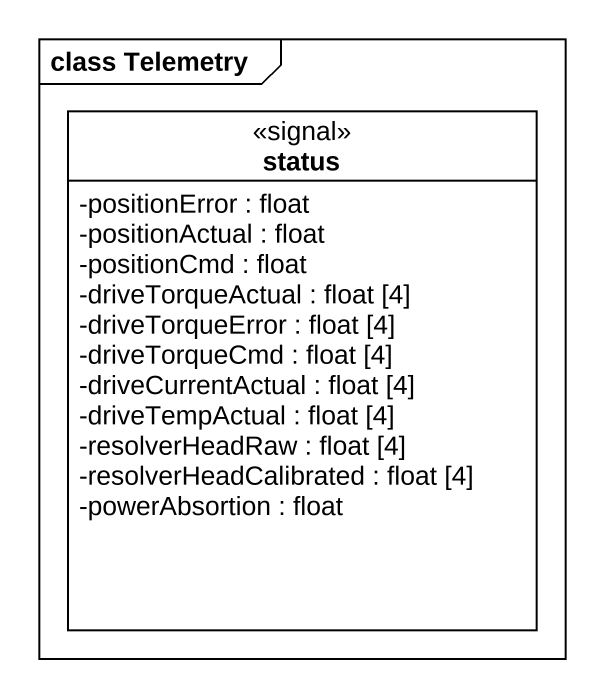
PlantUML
@startuml
mainframe class Telemetry
hide circle
hide empty members
skinparam classAttributeIconSize 0
class status <<signal>> {
  -positionError : float
  -positionActual : float
  -positionCmd : float
  -driveTorqueActual : float [4]
  -driveTorqueError : float [4]
  -driveTorqueCmd : float [4]
  -driveCurrentActual : float [4]
  -driveTempActual : float [4]
  -resolverHeadRaw : float [4]
  -resolverHeadCalibrated : float [4]
  -powerAbsortion : float
}
@enduml
